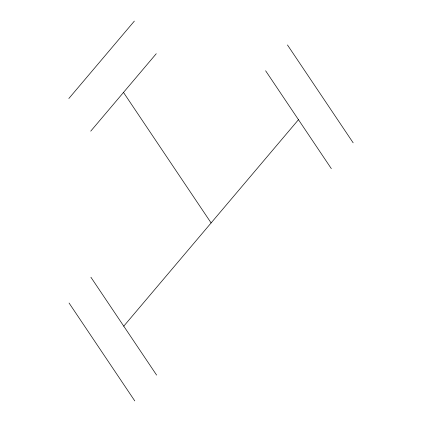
<?xml version="1.0" encoding="UTF-8"?>
<svg xmlns="http://www.w3.org/2000/svg" width="422" height="422" viewBox="0 0 422 422"><rect width="100%" height="100%" fill="white"/><g stroke="black" fill="none" stroke-linecap="round" stroke-linejoin="round"><path stroke-width="0.63" d="M68.833 98.521L134.354 21.1M90.735 131.147L156.256 53.721M123.757 326.159L298.47 119.695M287.456 44.954L353.167 142.826M265.617 70.764L331.328 168.631M123.498 92.434L211.111 222.927M90.899 277.222L156.609 375.095M69.06 303.033L134.771 400.9"/></g></svg>
